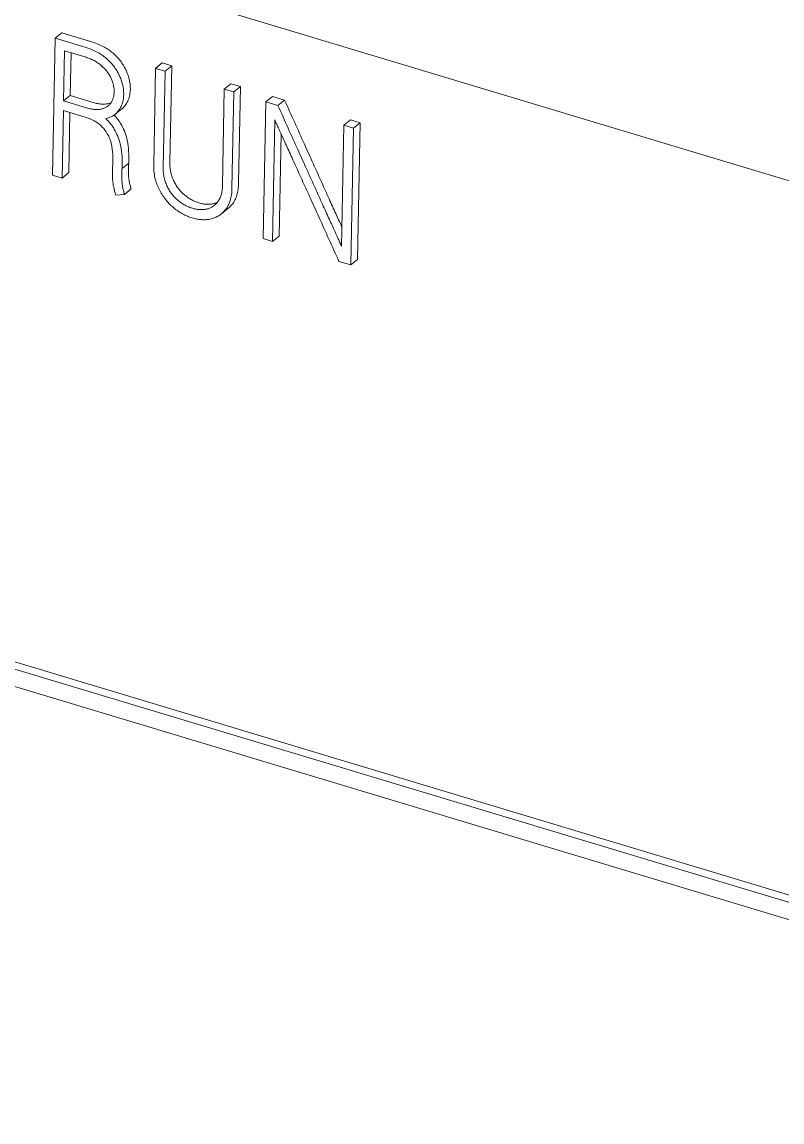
# Model space of a CAD drawing. Header units: inches. Extents: x 67578 to 72421, y -34894 to -31675.
# Drawn here: x 69225.37 to 69234.44, y -33767.81 to -33754.69 of the extents above; entities that cross this region are included whole.
import ezdxf

# ---------------------------------------------------------------- set-up
doc = ezdxf.new("R2010")
doc.units = ezdxf.units.IN
doc.header["$MEASUREMENT"] = 0

# ---------------------------------------------------------------- blocks, each defined once
blk = doc.blocks.new('A$C24EF5112')
at = {"color": 0, "linetype": 'Continuous', "lineweight": 0, "extrusion": (1.17636e-17, 0.017452, 0.999848)}
for p, q in [((-236.804, 316.416), (-132.431, 284.976)), ((-209.082, 306.439), (-209.137, 303.606)), ((-208.945, 306.55), (-209.082, 306.439)), ((-208.44, 306.245), (-209.082, 306.439)), ((-208.303, 306.356), (-208.945, 306.55)), ((-208.909, 305.142), (-208.889, 306.179)), ((-208.889, 306.179), (-208.444, 306.045)), ((-208.771, 305.252), (-208.754, 306.139)), ((-206.867, 305.928), (-207.004, 305.817)), ((-206.67, 305.868), (-206.867, 305.928)), ((-207.004, 305.817), (-207.043, 303.821)), ((-206.807, 305.758), (-207.004, 305.817)), ((-206.846, 303.761), (-206.807, 305.758)), ((-206.67, 305.868), (-206.807, 305.758)), ((-206.709, 303.872), (-206.67, 305.868)), ((-205.443, 305.499), (-205.581, 305.388)), ((-205.246, 305.439), (-205.443, 305.499)), ((-205.246, 305.439), (-205.383, 305.329)), ((-205.285, 303.443), (-205.246, 305.439)), ((-208.771, 305.252), (-208.909, 305.142)), ((-208.296, 305.109), (-208.771, 305.252)), ((-205.581, 305.388), (-205.619, 303.392)), ((-205.383, 305.329), (-205.581, 305.388)), ((-205.422, 303.332), (-205.383, 305.329)), ((-204.584, 305.236), (-204.722, 305.125)), ((-204.333, 305.16), (-204.584, 305.236)), ((-208.433, 304.998), (-208.909, 305.142)), ((-207.704, 304.976), (-207.841, 304.866)), ((-204.722, 305.125), (-204.777, 302.292)), ((-204.47, 305.05), (-204.722, 305.125)), ((-204.333, 305.16), (-204.47, 305.05)), ((-208.94, 303.546), (-208.913, 304.941)), ((-208.913, 304.941), (-208.445, 304.8)), ((-208.802, 303.657), (-208.778, 304.901)), ((-204.583, 302.234), (-204.534, 304.749)), ((-202.967, 304.749), (-203.105, 304.638)), ((-202.77, 304.69), (-202.967, 304.749)), ((-203.105, 304.638), (-203.153, 302.131)), ((-202.907, 304.579), (-203.105, 304.638)), ((-202.962, 301.746), (-202.907, 304.579)), ((-202.77, 304.69), (-202.907, 304.579)), ((-202.825, 301.856), (-202.77, 304.69)), ((-204.446, 302.345), (-204.405, 304.461)), ((-207.89, 303.922), (-207.894, 303.674)), ((-207.561, 303.856), (-207.698, 303.745)), ((-207.561, 303.856), (-207.56, 303.935)), ((-209.137, 303.606), (-208.94, 303.546)), ((-208.802, 303.657), (-208.94, 303.546)), ((-207.894, 303.674), (-207.899, 303.64)), ((-207.698, 303.745), (-207.697, 303.824)), ((-207.83, 303.192), (-207.647, 303.208)), ((-207.509, 303.319), (-207.647, 303.208)), ((-205.505, 302.913), (-205.642, 302.803)), ((-204.777, 302.292), (-204.583, 302.234)), ((-204.446, 302.345), (-204.583, 302.234)), ((-203.206, 301.819), (-202.962, 301.746)), ((-202.825, 301.856), (-202.962, 301.746)), ((-179.838, 284.466), (-214.188, 294.813)), ((-179.975, 284.355), (-214.325, 294.703)), ((-213.983, 294.243), (-179.982, 284.001))]:
    blk.add_line(p, q, dxfattribs=at)
at = {"color": 0, "linetype": 'Continuous', "lineweight": 0}
for points, knots in [([(-207.704, 304.976), (-207.7, 304.98), (-207.668, 305.006), (-207.618, 305.065), (-207.568, 305.162), (-207.536, 305.268), (-207.525, 305.374), (-207.529, 305.476), (-207.545, 305.571), (-207.571, 305.668), (-207.608, 305.765), (-207.657, 305.859), (-207.716, 305.95), (-207.786, 306.037), (-207.869, 306.118), (-207.962, 306.193), (-208.066, 306.26), (-208.181, 306.315), (-208.261, 306.344), (-208.303, 306.356)], [0.1254721, 0.1254721, 0.1254721, 0.1254721, 0.1342805, 0.1976636, 0.2597404, 0.3197844, 0.3794631, 0.4259916, 0.4725788, 0.5199473, 0.5676264, 0.6152608, 0.6636985, 0.7133061, 0.7646396, 0.8186782, 0.8755524, 0.9356448, 1, 1, 1, 1]), ([(-208.036, 304.776), (-207.997, 304.785), (-207.922, 304.81), (-207.827, 304.871), (-207.756, 304.954), (-207.706, 305.051), (-207.673, 305.157), (-207.663, 305.263), (-207.667, 305.365), (-207.682, 305.461), (-207.708, 305.558), (-207.745, 305.654), (-207.794, 305.748), (-207.853, 305.84), (-207.924, 305.927), (-208.006, 306.008), (-208.099, 306.083), (-208.203, 306.149), (-208.318, 306.205), (-208.398, 306.233), (-208.44, 306.245)], [0, 0, 0, 0, 0.069294, 0.13428, 0.197664, 0.25974, 0.319784, 0.379463, 0.425992, 0.472579, 0.519947, 0.567626, 0.615261, 0.663699, 0.713306, 0.76464, 0.818678, 0.875552, 0.935645, 1, 1, 1, 1]), ([(-208.444, 306.045), (-208.412, 306.036), (-208.352, 306.014), (-208.266, 305.973), (-208.188, 305.923), (-208.119, 305.867), (-208.057, 305.807), (-208.003, 305.744), (-207.958, 305.678), (-207.921, 305.609), (-207.894, 305.538), (-207.875, 305.468), (-207.864, 305.399), (-207.861, 305.333), (-207.866, 305.27), (-207.878, 305.212), (-207.897, 305.157), (-207.924, 305.106), (-207.96, 305.062), (-208.004, 305.025), (-208.055, 304.996), (-208.116, 304.976), (-208.183, 304.964), (-208.259, 304.963), (-208.344, 304.974), (-208.402, 304.989), (-208.433, 304.998)], [0, 0, 0, 0, 0.054523, 0.105033, 0.152426, 0.197334, 0.240045, 0.281231, 0.321197, 0.360276, 0.399284, 0.437894, 0.475569, 0.512894, 0.548587, 0.584288, 0.620504, 0.656909, 0.6934, 0.73075, 0.769355, 0.809686, 0.852488, 0.898074, 0.946983, 1, 1, 1, 1]), ([(-207.927, 305.105), (-207.943, 305.099), (-207.982, 305.086), (-208.046, 305.075), (-208.122, 305.074), (-208.206, 305.085), (-208.265, 305.1), (-208.296, 305.109)], [0.7754425, 0.7754425, 0.7754425, 0.7754425, 0.8096864, 0.8524876, 0.8980744, 0.9469828, 1, 1, 1, 1]), ([(-203.153, 302.131), (-203.161, 302.15), (-203.181, 302.194), (-203.215, 302.27), (-203.258, 302.365), (-203.309, 302.477), (-203.366, 302.603), (-203.429, 302.741), (-203.497, 302.89), (-203.568, 303.048), (-203.643, 303.213), (-203.719, 303.382), (-203.796, 303.553), (-203.91, 303.805), (-204.065, 304.148), (-204.264, 304.59), (-204.4, 304.894), (-204.47, 305.05)], [0, 0, 0, 0, 0.019057, 0.045144, 0.078261, 0.117077, 0.160259, 0.207807, 0.259003, 0.31313, 0.370188, 0.428711, 0.487234, 0.545757, 0.688172, 0.839586, 1, 1, 1, 1]), ([(-203.146, 302.53), (-203.154, 302.548), (-203.181, 302.608), (-203.229, 302.714), (-203.292, 302.852), (-203.359, 303), (-203.431, 303.158), (-203.505, 303.323), (-203.582, 303.493), (-203.659, 303.664), (-203.773, 303.916), (-203.927, 304.259), (-204.126, 304.701), (-204.263, 305.004), (-204.333, 305.16)], [0.0986091, 0.0986091, 0.0986091, 0.0986091, 0.1170769, 0.1602587, 0.2078068, 0.2590033, 0.3131304, 0.3701881, 0.4287111, 0.487234, 0.545757, 0.6881721, 0.8395864, 1, 1, 1, 1]), ([(-208.445, 304.8), (-208.388, 304.783), (-208.282, 304.741), (-208.136, 304.639), (-208.019, 304.503), (-207.937, 304.334), (-207.894, 304.135), (-207.888, 303.996), (-207.89, 303.922)], [0, 0, 0, 0, 0.16403, 0.311174, 0.454212, 0.607502, 0.786028, 1, 1, 1, 1]), ([(-207.697, 303.824), (-207.695, 303.898), (-207.699, 304.038), (-207.727, 304.236), (-207.781, 304.407), (-207.855, 304.552), (-207.938, 304.675), (-208.002, 304.745), (-208.036, 304.776)], [0, 0, 0, 0, 0.231747, 0.4284, 0.594838, 0.741141, 0.874662, 1, 1, 1, 1]), ([(-207.56, 303.935), (-207.558, 304.009), (-207.561, 304.148), (-207.589, 304.347), (-207.644, 304.518), (-207.717, 304.662), (-207.791, 304.771), (-207.842, 304.83), (-207.861, 304.85)], [0, 0, 0, 0, 0.2317468, 0.4284002, 0.594838, 0.7411405, 0.8746616, 0.9521999, 0.9521999, 0.9521999, 0.9521999]), ([(-204.534, 304.749), (-204.527, 304.731), (-204.509, 304.689), (-204.476, 304.615), (-204.433, 304.522), (-204.382, 304.411), (-204.325, 304.286), (-204.262, 304.148), (-204.195, 303.999), (-204.123, 303.841), (-204.049, 303.676), (-203.972, 303.506), (-203.893, 303.334), (-203.777, 303.078), (-203.548, 302.573), (-203.345, 302.126), (-203.206, 301.819)], [0, 0, 0, 0, 0.017881, 0.043036, 0.075471, 0.113785, 0.156579, 0.203853, 0.254825, 0.308715, 0.365522, 0.423995, 0.482881, 0.542179, 0.685414, 1, 1, 1, 1]), ([(-207.509, 303.319), (-207.518, 303.345), (-207.533, 303.396), (-207.55, 303.471), (-207.56, 303.54), (-207.565, 303.604), (-207.568, 303.664), (-207.568, 303.71), (-207.567, 303.745), (-207.567, 303.769), (-207.566, 303.792), (-207.565, 303.821), (-207.563, 303.842), (-207.561, 303.856)], [0, 0, 0, 0, 0.144494, 0.279527, 0.406049, 0.524748, 0.635591, 0.738757, 0.787218, 0.833195, 0.876686, 0.918528, 1, 1, 1, 1]), ([(-205.725, 303.044), (-205.733, 303.04), (-205.762, 303.028), (-205.815, 303.011), (-205.886, 303.002), (-205.959, 303.003), (-206.033, 303.011), (-206.107, 303.029), (-206.181, 303.056), (-206.255, 303.092), (-206.328, 303.136), (-206.399, 303.187), (-206.464, 303.248), (-206.524, 303.316), (-206.578, 303.391), (-206.624, 303.474), (-206.663, 303.564), (-206.691, 303.662), (-206.707, 303.766), (-206.709, 303.836), (-206.709, 303.872)], [0.2960052, 0.2960052, 0.2960052, 0.2960052, 0.3104489, 0.3488152, 0.3874307, 0.4256695, 0.4627147, 0.4990416, 0.5364428, 0.574124, 0.6125693, 0.6511848, 0.6895511, 0.7283711, 0.7680298, 0.8090479, 0.8522192, 0.8979233, 0.9468649, 1, 1, 1, 1]), ([(-207.899, 303.64), (-207.899, 303.619), (-207.899, 303.576), (-207.894, 303.509), (-207.886, 303.437), (-207.868, 303.331), (-207.846, 303.248), (-207.83, 303.192)], [0, 0, 0, 0, 0.143043, 0.29468, 0.455366, 0.625872, 1, 1, 1, 1]), ([(-207.647, 303.208), (-207.655, 303.234), (-207.671, 303.286), (-207.688, 303.36), (-207.697, 303.429), (-207.702, 303.493), (-207.705, 303.553), (-207.705, 303.599), (-207.704, 303.634), (-207.704, 303.658), (-207.704, 303.681), (-207.703, 303.711), (-207.7, 303.732), (-207.698, 303.745)], [0, 0, 0, 0, 0.144494, 0.279527, 0.406049, 0.524748, 0.635591, 0.738757, 0.787218, 0.833195, 0.876686, 0.918528, 1, 1, 1, 1]), ([(-207.043, 303.821), (-207.044, 303.775), (-207.041, 303.687), (-207.021, 303.555), (-206.984, 303.43), (-206.934, 303.313), (-206.873, 303.204), (-206.802, 303.104), (-206.723, 303.014), (-206.636, 302.932), (-206.543, 302.862), (-206.446, 302.802), (-206.347, 302.754), (-206.247, 302.717), (-206.147, 302.693), (-206.047, 302.682), (-205.949, 302.683), (-205.855, 302.697), (-205.767, 302.726), (-205.686, 302.768), (-205.613, 302.825), (-205.55, 302.896), (-205.496, 302.982), (-205.454, 303.083), (-205.429, 303.201), (-205.423, 303.287), (-205.422, 303.332)], [0, 0, 0, 0, 0.051112, 0.09854, 0.143212, 0.185844, 0.22688, 0.267103, 0.306718, 0.345783, 0.384953, 0.423913, 0.462254, 0.500532, 0.53881, 0.577151, 0.616111, 0.655206, 0.694061, 0.733357, 0.7733, 0.814194, 0.856788, 0.90146, 0.948888, 1, 1, 1, 1]), ([(-205.619, 303.392), (-205.62, 303.356), (-205.625, 303.288), (-205.644, 303.194), (-205.677, 303.115), (-205.718, 303.049), (-205.767, 302.995), (-205.823, 302.952), (-205.885, 302.921), (-205.952, 302.901), (-206.023, 302.892), (-206.097, 302.892), (-206.17, 302.901), (-206.244, 302.918), (-206.318, 302.945), (-206.393, 302.981), (-206.466, 303.025), (-206.536, 303.077), (-206.602, 303.137), (-206.662, 303.205), (-206.715, 303.28), (-206.761, 303.364), (-206.8, 303.454), (-206.829, 303.551), (-206.844, 303.655), (-206.847, 303.725), (-206.846, 303.761)], [0, 0, 0, 0, 0.053135, 0.102077, 0.147781, 0.190952, 0.23197, 0.271629, 0.310449, 0.348815, 0.387431, 0.425669, 0.462715, 0.499042, 0.536443, 0.574124, 0.612569, 0.651185, 0.689551, 0.728371, 0.76803, 0.809048, 0.852219, 0.897923, 0.946865, 1, 1, 1, 1]), ([(-205.505, 302.913), (-205.496, 302.921), (-205.463, 302.95), (-205.412, 303.007), (-205.358, 303.092), (-205.317, 303.194), (-205.292, 303.312), (-205.286, 303.398), (-205.285, 303.443)], [0.7576284, 0.7576284, 0.7576284, 0.7576284, 0.7732996, 0.8141936, 0.8567884, 0.9014604, 0.9488876, 1, 1, 1, 1])]:
    blk.add_open_spline(points, degree=3, knots=knots, dxfattribs=at)

msp = doc.modelspace()

# ---------------------------------------------------------------- block references
at = {"xscale": 0.5760000000000001, "yscale": 0.5760000000000001, "zscale": 0.5760000000000001}
msp.add_blockref('A$C24EF5112', (69346.197, -33931.397), dxfattribs=at)

doc.saveas('drawing.dxf')
